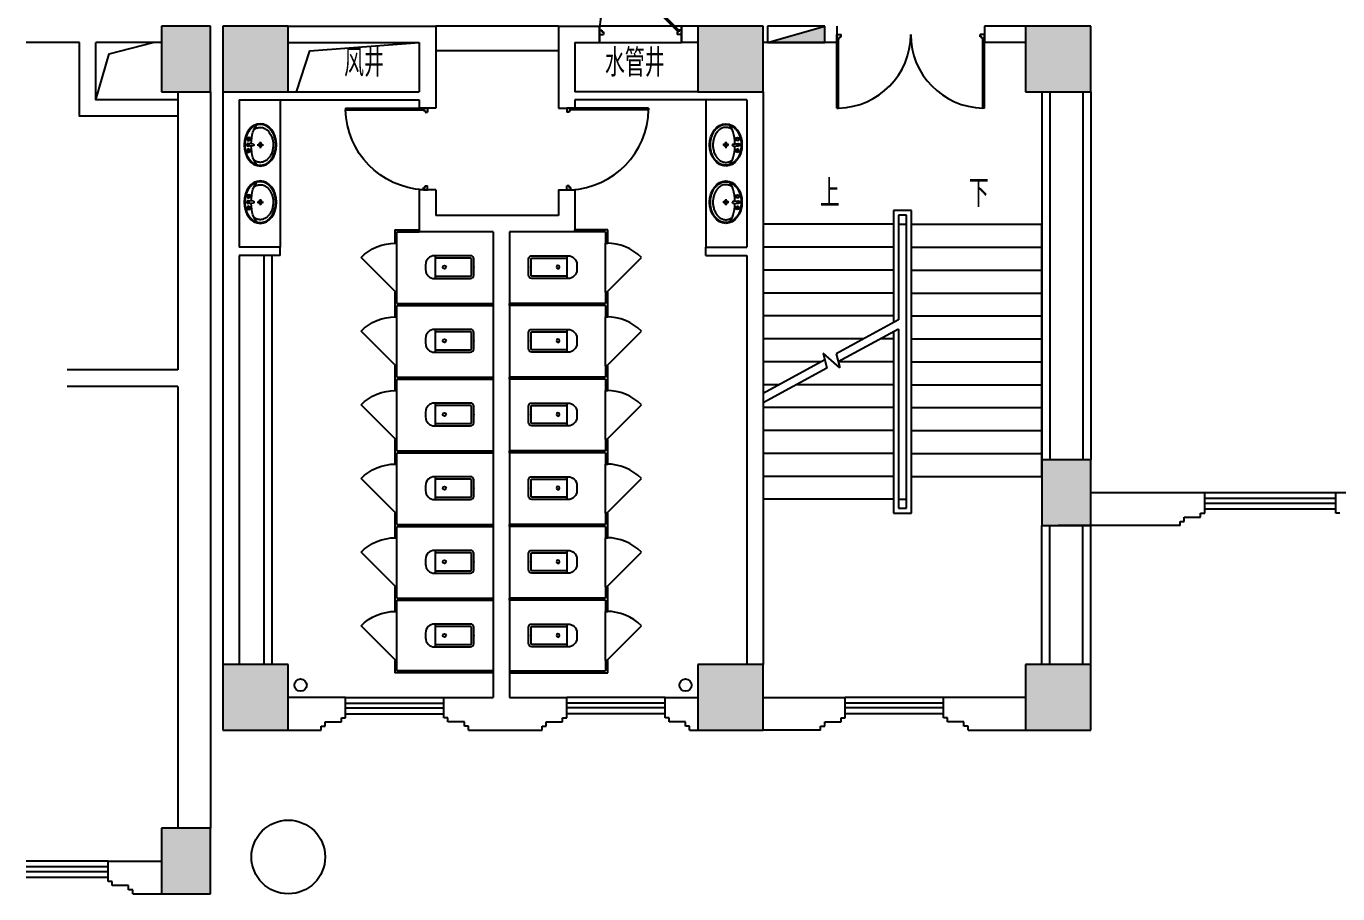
# Model space of a CAD drawing. Extents: x 190999 to 834799, y -200814 to 215286.
# Drawn here: x 771049 to 787063, y -57896 to -47296 of the extents above; entities that cross this region are included whole.
import ezdxf

# ---------------------------------------------------------------- set-up
doc = ezdxf.new("R2010")
doc.units = 0
doc.header["$LTSCALE"] = 1000
doc.header["$MEASUREMENT"] = 0
for name, color, linetype in [('A-卫生间', 250, 'Continuous'), ('A-墙线', 2, 'Continuous'), ('A-外包装修', 250, 'Continuous'), ('A-外窗', 145, 'Continuous'), ('A-门', 167, 'Continuous'), ('COLUMN', 2, 'Continuous'), ('DIM_SYMB', 3, 'Continuous'), ('EQUIP_消火栓', 6, 'Continuous'), ('PUB_HATCH', 250, 'Continuous'), ('PUB_TEXT', 7, 'Continuous'), ('STAIR', 5, 'Continuous'), ('房间名称', 7, 'Continuous'), ('洞口线', 177, 'Continuous'), ('雨水管', 3, 'Continuous')]:
    doc.layers.add(name, color=color, linetype=linetype)
doc.styles.add('_TCH_DIM', font='SIMPLEX', dxfattribs={"bigfont": 'GBCBIG'})

# ---------------------------------------------------------------- blocks, each defined once
blk = doc.blocks.new('m1000')
at = {"layer": 'A-墙线'}
for p, q in [((0, 0), (0, 200)), ((1000, 0), (1000, 200))]:
    blk.add_line(p, q, dxfattribs=at)
at = {"layer": 'A-门'}
for p, q in [((0, 1100), (5.820766091346741e-11, 100.0000000009313)), ((0, 1100), (19.99999999994179, 1099.999999999069)), ((19.99999999994179, 1099.999999999069), (20.00000000005821, 150.0000000009313)), ((5.820766091346741e-11, 150.0000000009313), (29.99999999994179, 150.0000000009313)), ((5.820766091346741e-11, 100.0000000009313), (50.00000000005821, 100.0000000009313)), ((29.99999999994179, 150.0000000009313), (30, 130)), ((30, 130), (50.00000000005821, 130.0000000009313)), ((50.00000000005821, 130.0000000018626), (50.00000000005821, 100.0000000009313)), ((950.0000000000582, 130.0000000018626), (950.0000000000582, 100.0000000009313)), ((970.0000000001164, 130), (950.0000000000582, 130.0000000009313)), ((1000.000000000058, 100.0000000009313), (950.0000000000582, 100.0000000009313)), ((970.0000000001746, 150.0000000009313), (970.0000000001164, 130)), ((1000.000000000058, 150.0000000009313), (970.0000000001746, 150.0000000009313)), ((1000.000000000058, 150.0000000009313), (1000.000000000058, 100.0000000009313))]:
    blk.add_line(p, q, dxfattribs=at)
blk.add_arc((5.820766091346741e-11, 100.0000000009313), 1000, 2.865983971930656, 88.85400800037786, dxfattribs=at)
blk = doc.blocks.new('手盆')
at = {"layer": 'A-卫生间'}
for p, q in [((113.4051500830392, 11.84450968739111), (46.00438527367078, 15.84450968549936)), ((160.3106537545391, -1.047737896442413e-09), (235.3360842392431, 1.047737896442413e-09)), ((197.8233689978952, -36.70497138574137), (197.8233689957997, 38.37330022055539)), ((113.4051500836795, -10.84469759798958), (46.004385274573, -15.84469759988133))]:
    blk.add_line(p, q, dxfattribs=at)
for centre, major_axis, ratio, start_param, end_param in [((197.8233689968765, 0), (-7.29808629688452e-09, 259), 0.7637967914937317, 3.141592653589386, 9.424777960768973), ((194.0108444604266, -1.164153218269348e-10), (-7.205028495352649e-09, 259.000000000035), 0.4132124245315282, 0.3517248363212417, 1.519021401905628), ((106.1260785445047, 0.4999060444824863), (-5.256824373014387e-10, 13.9324609080711), 0.9000000000013795, 3.760940879954317, 5.663837080793927), ((194.0108444604266, -1.164153218269348e-10), (-7.229772779760784e-09, 259.0000000000077), 0.4132124245315759, 1.620216634470202, 2.789864625449906)]:
    blk.add_ellipse(centre, major_axis=major_axis, ratio=ratio, start_param=start_param, end_param=end_param, dxfattribs=at)
for centre, major_axis, ratio in [((46.00438527413644, -9.395720553584397e-05), (-4.943908497107386e-10, 15.84460364270489), 0.8999999999996328), ((56.39680238347501, 70.60627577308333), (-8.758096824383953e-10, 20.62066592634073), 0.899999999999012), ((56.39680238347501, 70.60627577308333), (-3.935312307942613e-10, 15.62066592634074), 0.8999999999986958), ((197.8233689968765, 0), (-3.340112788049617e-10, 23.3576301081921), 0.9000000000004984), ((56.39680238740402, -70.60627578099957), (-3.800975702346919e-10, 20.62066592634073), 0.899999999999012), ((56.39680238740402, -70.60627578099957), (-3.935312307942613e-10, 15.62066592634074), 0.8999999999986958)]:
    blk.add_ellipse(centre, major_axis=major_axis, ratio=ratio, dxfattribs=at)
for points, knots in [([(197.8233690038323, -249), (204.3990294850664, -248.9999999998254), (210.9746904028871, -248.5460929390974), (228.2800280096126, -246.1498785703443), (238.9514531540335, -243.4343165084429), (259.8060639827163, -235.6199938393256), (269.9890346575412, -230.5210515616636), (289.5665971586423, -218.0721727792989), (298.960803612601, -210.7221745683055), (316.6733728031977, -193.9730663714581), (324.9912984879047, -184.5740979954135), (340.2893382357433, -163.997605889017), (347.2690669711446, -152.820397028001), (359.6669247537793, -129.0196260861703), (365.0847628668125, -116.3964852440404), (374.1834916165972, -90.08639820077224), (377.864187594445, -76.39992674347013), (383.3689956764865, -48.38244847021997), (385.1929984975141, -34.05193997788592), (386.9250104438397, -5.187684159289347), (386.8329865084379, 9.345556312793633), (384.73586623749, 38.16708128564642), (382.7308100122318, 52.45485931876465), (376.8727663576719, 80.34559937685844), (373.0198958979163, 93.94806452159537), (363.5912495303783, 120.0517437723756), (358.0156770628528, 132.5524866377527), (345.3217726669682, 156.0743077876396), (338.2037411779456, 167.0949723329395), (322.6526621349331, 187.3296658890322), (314.2200076092558, 196.5433937402559), (296.3045734511106, 212.8996470182319), (286.8222312947328, 220.0420502259221), (267.0967536403914, 232.0600890867645), (256.8539916995796, 236.9358037543716), (235.9088120757369, 244.2945439725299), (225.2065898313012, 246.7777534795459), (203.6465188648144, 249.290750069631), (192.7886942756013, 249.3206353121204), (171.2212525570067, 246.926459478098), (160.5116570384998, 244.5023044175468), (139.5443743165815, 237.2594525109744), (129.2868775804527, 232.4405714303721), (109.5247235784773, 220.5323387983663), (100.0204366852413, 213.442903975927), (82.05432864755858, 197.1870205074665), (73.5929449252726, 188.0206891129783), (57.97836853517219, 167.8736008143169), (50.82557078509126, 156.8931414871186), (38.05713037244277, 133.4431421089976), (32.44179055967834, 120.974013813975), (22.9298620421032, 94.92387688398594), (19.03347902328824, 81.34333855629666), (13.08606755724759, 53.48601149060414), (11.03515804442577, 39.20971924465266), (8.845478702656692, 10.40033378740191), (8.706750778161222, -4.132253066869453), (10.3460220079869, -33.00605608435581), (12.12398988581845, -47.34676530770957), (17.53889162433916, -75.39515261730412), (21.17571813854738, -89.10233203484677), (30.19028912024805, -115.463632545172), (35.56784113991307, -128.1172780482448), (47.88998500915477, -151.9877993637056), (54.83428833659855, -163.2042521126277), (70.0674021562445, -183.866608052107), (78.3558293353999, -193.3121929975168), (96.01611302810488, -210.1603128662973), (105.3875327545975, -217.5627013113408), (124.9266998832172, -230.1204342835699), (135.0940591037797, -235.2758359995205), (155.9248058304656, -243.2054893133172), (166.5879733786569, -245.9799217026157), (184.1470113282267, -248.5090972222097), (190.9851904233219, -249.0000000002037), (197.8233690038323, -249)], [0, 0, 0, 0, 0.1053687871871674, 0.1053687871871674, 0.2787471050919757, 0.2787471050919757, 0.452125422996784, 0.452125422996784, 0.6255037409015924, 0.6255037409015924, 0.7988820588064007, 0.7988820588064007, 0.972260376711209, 0.972260376711209, 1.145638694616017, 1.145638694616017, 1.319017012520826, 1.319017012520826, 1.492395330425634, 1.492395330425634, 1.665773648330442, 1.665773648330442, 1.83915196623525, 1.83915196623525, 2.012530284140059, 2.012530284140059, 2.185908602044867, 2.185908602044867, 2.359286919949676, 2.359286919949676, 2.532665237854484, 2.532665237854484, 2.706043555759292, 2.706043555759292, 2.8794218736641, 2.8794218736641, 3.052800191568909, 3.052800191568909, 3.226178509473717, 3.226178509473717, 3.399556827378525, 3.399556827378525, 3.572935145283334, 3.572935145283334, 3.746313463188142, 3.746313463188142, 3.91969178109295, 3.91969178109295, 4.093070098997758, 4.093070098997758, 4.266448416902567, 4.266448416902567, 4.439826734807376, 4.439826734807376, 4.613205052712185, 4.613205052712185, 4.786583370616993, 4.786583370616993, 4.959961688521802, 4.959961688521802, 5.133340006426611, 5.133340006426611, 5.30671832433142, 5.30671832433142, 5.480096642236228, 5.480096642236228, 5.653474960141037, 5.653474960141037, 5.826853278045846, 5.826853278045846, 6.000231595950654, 6.000231595950654, 6.173609913855463, 6.173609913855463, 6.283185307179586, 6.283185307179586, 6.283185307179586, 6.283185307179586]), ([(119.1736506810412, -185.1483521524933), (120.9620973349083, -186.5592411882244), (122.7676875701582, -187.9199504845892), (129.8700636767026, -193.0283129730087), (135.2785741284897, -196.3957903881383), (146.2934715196025, -202.2620774885872), (151.8941962509125, -204.7583693127963), (163.2154152492003, -208.8666340855998), (168.9426443869015, -210.4817502371734), (180.2599917969201, -212.7891027016158), (185.8482704507187, -213.5108798283036), (193.5720607222756, -213.9408398092492), (195.6979295939091, -214.0000000000582), (197.8233690028428, -214), (203.6582866330282, -213.9999999998545), (209.496631536138, -213.5543654990906), (222.3311671293923, -211.5851090514625), (229.3277623398462, -209.8531313597923), (240.787502169027, -205.8990001947095), (245.3047605895554, -204.0427727167553), (254.2367161016737, -199.7630582755664), (258.6490466702962, -197.340541947633), (268.8131698185462, -191.0121952608461), (274.5134323839447, -186.8761012725008), (285.5567444703775, -177.6296808072657), (290.895805457636, -172.5213152369834), (300.10443852967, -162.4870827112172), (304.0523709853587, -157.7313989280374), (313.5779886524833, -145.0389805318264), (318.9357033787237, -136.7249773955555), (326.5974791146873, -122.7934594422404), (329.2282542005414, -117.5408629023295), (334.1482956689142, -106.7104468817706), (336.4365190484095, -101.1349806892686), (340.7589510514808, -89.39631874780753), (342.7719178344414, -83.21611161783221), (346.3640570428397, -70.60165740986122), (347.9425120085652, -64.1699805422104), (351.0904946208175, -48.9602580992796), (352.483825713367, -40.10366524968413), (354.4332219571806, -22.20990053389687), (354.9878015757713, -13.17872977355728), (355.2458703611628, 4.918644920835504), (354.9501755786187, 13.97955791465938), (353.5129259504029, 31.96110226912424), (352.3711163057305, 40.89164739020634), (349.384864397347, 57.80685899686068), (347.5983948106295, 65.8113708793826), (343.3541798496735, 81.46923251761473), (340.8984195916564, 89.11663731795852), (335.3626360981434, 103.9371218456945), (332.2806230153365, 111.1172703721968), (325.5162342714611, 124.9777631429606), (321.8282612711191, 131.6496718250564), (313.9341333054472, 144.3357837414369), (309.7314879408514, 150.3452337460767), (300.8902356041654, 161.618057758169), (296.2466290210141, 166.8887592243263), (286.5258362632012, 176.709553859866), (281.444416775601, 181.2445321998675), (271.8246831358119, 188.7996964116173), (267.3329801598447, 191.9448123630136), (256.3785253528913, 198.7381430045061), (249.8306331257918, 202.0953922677436), (238.1084081598674, 206.932942938729), (232.9762091664597, 208.6679624874669), (222.6309106198023, 211.4215277187759), (217.4206377462251, 212.4394152993336), (205.158162370557, 213.983414012735), (198.0817049504258, 214.216697979864), (185.9674371529836, 213.4981161681353), (180.9226912481536, 212.8634210942255), (170.8730682562164, 210.9228448418726), (165.8711175702338, 209.6174913003924), (151.0041288301873, 204.6993374161248), (141.2534683310369, 200.0748375131807), (127.5488741844601, 191.4132149869401), (123.3148595323437, 188.4150790243875), (119.1737199328491, 185.1485161112505)], [5.74089731261301, 5.74089731261301, 5.74089731261301, 5.74089731261301, 5.780873984786705, 5.780873984786705, 5.896828956044057, 5.896828956044057, 6.01278392730141, 6.01278392730141, 6.128738898558762, 6.128738898558762, 6.240697366945735, 6.240697366945735, 6.283185307179586, 6.283185307179586, 6.283185307179586, 6.399826426420818, 6.399826426420818, 6.540899765641657, 6.540899765641657, 6.633999867022954, 6.633999867022954, 6.727099968404252, 6.727099968404252, 6.852187990943959, 6.852187990943959, 6.977276013483666, 6.977276013483666, 7.077377375932242, 7.077377375932242, 7.229976726067383, 7.229976726067383, 7.31738907886302, 7.31738907886302, 7.404801431658657, 7.404801431658657, 7.497093875397931, 7.497093875397931, 7.589386319137206, 7.589386319137206, 7.712333561266115, 7.712333561266115, 7.835280803395023, 7.835280803395023, 7.958228045523932, 7.958228045523932, 8.08117528765284, 8.08117528765284, 8.194982769003447, 8.194982769003447, 8.308790250354054, 8.308790250354054, 8.42259773170466, 8.42259773170466, 8.537599018716683, 8.537599018716683, 8.652600305728708, 8.652600305728708, 8.767601592740732, 8.767601592740732, 8.884431700421288, 8.884431700421288, 8.98243549021753, 8.98243549021753, 9.11946744650899, 9.11946744650899, 9.224190864967866, 9.224190864967866, 9.328914283426741, 9.328914283426741, 9.470086520349449, 9.470086520349449, 9.571187053011501, 9.571187053011501, 9.672287585673553, 9.672287585673553, 9.874488650997659, 9.874488650997659, 9.967059414647549, 9.967059414647549, 9.967059414647549, 9.967059414647549])]:
    blk.add_open_spline(points, degree=3, knots=knots, dxfattribs=at)
blk.add_point((46.00438527413644, -9.395720553584397e-05), dxfattribs=at)
blk = doc.blocks.new('m1800')
at = {"layer": 'A-墙线'}
for p, q in [((-900, -100), (-900, 100)), ((900, -100), (900, 100))]:
    blk.add_line(p, q, dxfattribs=at)
at = {"layer": 'A-门'}
for p, q in [((-900, 900), (-899.9999999999418, 9.313225746154785e-10)), ((-900, 900), (-880.0000000000582, 899.9999999990687)), ((-880.0000000000582, 899.9999999990687), (-879.9999999999418, 50.00000000093132)), ((880.0000000000582, 899.9999999990687), (879.9999999999418, 50.00000000093132)), ((900, 900), (880.0000000000582, 899.9999999990687)), ((900, 900), (899.9999999999418, 9.313225746154785e-10)), ((-899.9999999999418, 50.00000000093132), (-870.0000000000582, 50.00000000093132)), ((-899.9999999999418, 9.313225746154785e-10), (-849.9999999999418, 9.313225746154785e-10)), ((-870.0000000000582, 50.00000000093132), (-870, 30)), ((-870, 30), (-849.9999999999418, 30.00000000093132)), ((-849.9999999999418, 30.00000000186265), (-849.9999999999418, 9.313225746154785e-10)), ((849.9999999999418, 30.00000000186265), (849.9999999999418, 9.313225746154785e-10)), ((870, 30), (849.9999999999418, 30.00000000093132)), ((899.9999999999418, 9.313225746154785e-10), (849.9999999999418, 9.313225746154785e-10)), ((870.0000000000582, 50.00000000093132), (870, 30)), ((899.9999999999418, 50.00000000093132), (870.0000000000582, 50.00000000093132))]:
    blk.add_line(p, q, dxfattribs=at)
for centre, start, end in [((-900, 0), 0, 88.72665564132167), ((900, 0), 91.27334436201257, 180)]:
    blk.add_arc(centre, 900, start, end, dxfattribs=at)
blk = doc.blocks.new('$TwtSys$00000434')
for p, q in [((-0.5, 0.5), (-0.5, -0.5)), ((-0.5, -0.5), (0.5, 0.5)), ((0.5, 0.5), (-0.5, 0.5)), ((0.5, -0.5), (0.5, 0.5)), ((-0.5, -0.5), (0.5, -0.5))]:
    blk.add_line(p, q)
blk.add_solid([(0.5, -0.5), (0.5, 0.5), (-0.5, -0.5)])
blk = doc.blocks.new('bfm01')
at = {"layer": 'A-墙线'}
for p, q in [((-200.0030517580453, -0.004291533608920872), (-0.003051758045330644, -0.004291533608920872)), ((-200.0030517580453, -1000.004291533609), (-0.003051758045330644, -1000.004291533609))]:
    blk.add_line(p, q, dxfattribs=at)
at = {"layer": 'A-门'}
for p, q in [((-200.0030517578125, -1000.004291533609), (-200.0030517578125, -0.004291533608920872)), ((-100.003051757114, -0.004291533667128533), (-100.003051757114, -50.00429153366713)), ((-70.00305175618269, -50.00429153366713), (-100.003051757114, -50.00429153366713)), ((-50.00305175711401, -30.00429153355071), (-70.00305175804533, -30.00429153360892)), ((-70.00305175804533, -30.00429153360892), (-70.00305175711401, -50.00429153366713)), ((-64.14518738078186, -44.14642715716036), (-50.0030517570849, -30.0042915334343)), ((-64.14518738081097, -44.14642715721857), (602.9494616675365, -711.241076205275)), ((-50.00305175711401, -0.004291533667128533), (-50.00305175711401, -30.00429153355071)), ((-50.00305175714311, -30.00429153360892), (617.0330152155366, -697.0403585060849)), ((-0.003051758045330644, -0.004291533608920872), (-0.003051758045330644, -1000.004291533609)), ((-70.00305175618269, -950.0042915336671), (-100.003051757114, -950.0042915336671)), ((-100.003051757114, -1000.004291533667), (-100.003051757114, -950.0042915336671)), ((-70.00305175804533, -970.0042915337253), (-70.00305175711401, -950.0042915336671)), ((-50.00305175711401, -1000.004291533667), (-100.003051757114, -1000.004291533667)), ((-50.00305175711401, -970.0042915337835), (-70.00305175804533, -970.0042915337253)), ((-50.00305175711401, -1000.004291533667), (-50.00305175711401, -970.0042915337835))]:
    blk.add_line(p, q, dxfattribs=at)
blk.add_arc((-100.003051757114, -0.004291533667128533), 1000, 272.8659839719306, 315.8103116972138, dxfattribs=at)
blk = doc.blocks.new('$lvtry$00000200')
for p, q in [((-139.7834388052397, -40.0000000100008, 1e-08), (-139.7834388052397, -479.6564289897615, 1e-08)), ((-109.783438805247, -40.0000000100008, 1e-08), (-109.7834388052397, -469.6564289897615, 1e-08)), ((99.78343880524699, -1.000080374069512e-08, 1e-08), (-99.78343880523971, -1.000080374069512e-08, 1e-08)), ((99.78343880524699, -30.0000000100008, 1e-08), (-99.78343880523971, -30.0000000100008, 1e-08)), ((109.7834388052397, -469.6564289897615, 1e-08), (109.7834388052397, -40.0000000100008, 1e-08)), ((139.7834388052397, -479.6564289897615, 1e-08), (139.783438805247, -40.0000000100008, 1e-08)), ((139.7834388052397, -469.6564289897615, 1e-08), (-139.7834388052397, -469.6564289897615, 1e-08)), ((-29.78343880523971, -589.6564289897615, 1e-08), (29.78343880523971, -589.6564289897615, 1e-08))]:
    blk.add_line(p, q)
blk.add_circle((3.637978807091713e-12, -358.6146012114659, 1e-08), 20)
for centre, radius, start, end in [((-99.78343880523971, -40.0000000100008, 1e-08), 40, 90, 180), ((-99.78343880524699, -40.0000000100008, 1e-08), 10, 90, 180), ((99.78343880523971, -40.0000000100008, 1e-08), 40, 0, 90), ((99.78343880523971, -40.0000000100008, 1e-08), 10, 0, 90), ((-29.78343880523971, -479.6564289897615, 1e-08), 110, 180, 270), ((29.78343880523971, -479.6564289897615, 1e-08), 110, 270, 0)]:
    blk.add_arc(centre, radius, start, end)
blk.add_point((3.637978807091713e-12, 0))
blk = doc.blocks.new('$DorLib2D$00000114')
at = {"color": 0}
blk.add_line((0.4999999999999964, 3.552713678800501e-15), (-0.2071067811864751, 0.7071067811864857), dxfattribs=at)
blk.add_arc((0.5000000000013856, -1.154631945610163e-12), 1.000000000001696, 135, 180, dxfattribs=at)

msp = doc.modelspace()

# ---------------------------------------------------------------- hatches: boundary and pattern name
at = {"layer": 'PUB_HATCH'}
for points in [[(773298.5377769035, -47296.30351822145), (772698.5377769037, -47296.3035182289), (772698.5377769037, -48096.30275528945), (773298.5377769035, -48096.30275529411)], [(774248.5377768957, -47296.3035182459), (773448.5377769037, -47296.30351822751), (773448.5377769147, -48096.303518231), (774248.5377768663, -48096.30351821959)], [(780048.5377769037, -47296.30351822704), (779248.5377769278, -47296.30351825009), (779248.5377769276, -48096.30351822168), (780048.5377769134, -48096.30351820748)], [(784048.5377769037, -47296.30351822704), (783248.5377768734, -47296.30351823635), (783248.5377768739, -48096.30351825801), (784048.5377769016, -48096.30351823309)], [(784048.5408286615, -52596.30046646993), (783448.5347251433, -52596.30046646993), (783448.5347251459, -53396.30351822751), (784048.5408286615, -53396.30351822751)], [(774248.5377768939, -55096.30399506955), (773448.5377768743, -55096.30399508352), (773448.5377769037, -55896.30399506466), (774248.5377769093, -55896.30399506699)], [(780048.537776927, -55096.30399507048), (779248.5377769176, -55096.30399507724), (779248.5377768914, -55896.30399507956), (780048.5377769037, -55896.30399506466)], [(784048.5377769078, -55096.30399506094), (783248.5377768938, -55096.30399505768), (783248.5377769248, -55896.30399507188), (784048.5377769037, -55896.30399506466)], [(773298.5377769098, -57096.30332749823), (772698.5377769037, -57096.30332749404), (772698.5377769037, -57896.3035182289), (773298.5377769098, -57896.30351822145)]]:
    msp.add_hatch(color=256, dxfattribs=at).paths.add_polyline_path(points)

# ---------------------------------------------------------------- linework, layer by layer
at = {"layer": 'A-卫生间'}
for p, q in [((777548.5377769023, -47296.30656997251), (776048.5377769023, -47296.30656997251)), ((777548.5377769021, -47596.30351821517), (776048.5377769021, -47596.30351821517)), ((774148.5377769014, -48196.30351821377), (774148.5377769014, -49996.30656997274)), ((779348.5377769032, -48196.30351821377), (779348.5377769032, -49996.30656997298)), ((775548.5377768155, -49783.80351807325), (775548.5377767305, -49946.30351851924)), ((775548.5377768155, -49783.80351807325), (775848.5377769021, -49783.80351821423)), ((775848.5377769021, -49783.80351821423), (775848.5377769021, -49808.80351821423)), ((778148.5377769539, -49783.80351827605), (777748.5377769021, -49783.80351821423)), ((777748.5377769021, -49808.80351821423), (777748.5377769021, -49783.80351821423)), ((778148.5377770406, -49946.30351851913), (778148.5377769539, -49783.80351827605)), ((775548.5377767305, -49946.30351851924), (775573.5377768936, -49946.30351851924)), ((775573.5377768936, -49946.30351851924), (775573.5377769511, -49808.80351848048)), ((775573.5377769511, -49808.80351848048), (775848.5377769021, -49808.80351821423)), ((778123.5377769538, -49808.80351827628), (777748.5377769021, -49808.80351821423)), ((778123.5377769538, -49808.80351827628), (778123.5377769939, -49946.30351851936)), ((778123.5377769939, -49946.30351851936), (778148.5377770406, -49946.30351851913)), ((773948.5377769023, -50096.30656997251), (773948.5377769023, -55096.30399505931)), ((774048.5377769023, -50096.30656997251), (774048.5377769023, -55096.30399505768)), ((775573.5377768936, -50546.30351729851), (775548.5377767854, -50546.30351729851)), ((775548.5377767854, -50546.30351729851), (775548.5377769002, -50708.80351821284)), ((775573.5377769511, -50683.803518214), (775573.5377768936, -50546.30351729851)), ((778148.5377770086, -50546.30351851913), (778123.5377769939, -50546.30351851936)), ((778123.5377769939, -50546.30351851936), (778123.5377769538, -50683.803518214)), ((778148.5377769045, -50708.80351821284), (778148.5377770086, -50546.30351851913)), ((775548.5377769002, -50708.80351821377), (775548.5377769512, -50846.30351729851)), ((775573.5377769511, -50683.803518214), (776748.5377769062, -50683.80351821423)), ((775573.5377768878, -50846.30351729851), (775573.5377769511, -50708.80351821388)), ((775573.5377769511, -50708.80351821388), (776748.5377769062, -50708.80351821423)), ((776748.5377769062, -50683.80351821423), (776748.5377769062, -50708.80351821423)), ((778123.5377769538, -50683.803518214), (776948.5377768986, -50683.80351821423)), ((776948.5377768986, -50708.80351821423), (776948.5377768986, -50683.80351821423)), ((778123.5377769538, -50708.80351821388), (776948.5377768986, -50708.80351821423)), ((778123.5377769538, -50708.80351821388), (778123.5377768878, -50846.30351851924)), ((778148.5377768183, -50846.30351851924), (778148.5377769045, -50708.80351821377)), ((775548.5377769512, -50846.30351729851), (775573.5377768878, -50846.30351729851)), ((778123.5377768878, -50846.30351851924), (778148.5377768183, -50846.30351851924)), ((775573.5377768878, -51446.30351851924), (775548.5377769512, -51446.30351851924)), ((775548.5377769512, -51446.30351851924), (775548.5377769002, -51608.80351821284)), ((775573.5377769511, -51583.80351821388), (775573.5377768878, -51446.30351851924)), ((778148.5377768183, -51446.30351729851), (778123.5377768878, -51446.30351729851)), ((778123.5377768878, -51446.30351729851), (778123.5377769538, -51583.80351821388)), ((778148.5377769045, -51608.80351821284), (778148.5377768183, -51446.30351729851)), ((775548.5377769002, -51608.80351821377), (775548.5377768155, -51746.30351851913)), ((775573.5377769511, -51583.80351821388), (776748.5377769062, -51583.80351821423)), ((775573.5377768878, -51746.30351851924), (775573.5377768155, -51608.80351821388)), ((775573.5377768155, -51608.80351821388), (776748.5377769062, -51608.80351821423)), ((776748.5377769062, -51583.80351821423), (776748.5377769062, -51608.80351821423)), ((778123.5377769538, -51583.80351821388), (776948.5377768986, -51583.80351821423)), ((776948.5377768986, -51608.80351821423), (776948.5377768986, -51583.80351821423)), ((778123.5377768181, -51608.80351821388), (776948.5377768986, -51608.80351821423)), ((778123.5377768181, -51608.80351821388), (778123.5377768878, -51746.30351851924)), ((778148.5377769539, -51746.30351851913), (778148.5377769045, -51608.80351821377)), ((775548.5377768155, -51746.30351851913), (775573.5377768878, -51746.30351851924)), ((778123.5377768878, -51746.30351851924), (778148.5377769539, -51746.30351851913)), ((775573.5377768878, -52346.30351729851), (775548.5377768155, -52346.30351729851)), ((775548.5377768155, -52346.30351729851), (775548.5377769002, -52508.80351821284)), ((775573.5377768155, -52483.80351821388), (775573.5377768878, -52346.30351729851)), ((778148.5377769539, -52346.30351851924), (778123.5377768878, -52346.30351851924)), ((778123.5377768878, -52346.30351851924), (778123.5377768181, -52483.80351821388)), ((778148.5377769045, -52508.80351821284), (778148.5377769539, -52346.30351851924)), ((775548.5377769002, -52508.80351821284), (775548.5377769652, -52646.30351851924)), ((775573.5377768155, -52483.80351821388), (776748.5377769062, -52483.80351821423)), ((775573.5377769652, -52508.803518214), (776748.5377769062, -52508.80351821423)), ((775573.5377770272, -52646.30351851924), (775573.5377769652, -52508.803518214)), ((776748.5377769062, -52483.80351821423), (776748.5377769062, -52508.80351821423)), ((778123.5377768181, -52483.80351821388), (776948.5377768986, -52483.80351821423)), ((776948.5377768986, -52508.80351821423), (776948.5377768986, -52483.80351821423)), ((778123.5377769652, -52508.803518214), (776948.5377768986, -52508.80351821423)), ((778123.5377769652, -52508.803518214), (778123.5377770272, -52646.30351729851)), ((778148.5377768296, -52646.30351729851), (778148.5377769045, -52508.80351821284)), ((775548.5377769652, -52646.30351851924), (775573.5377770272, -52646.30351851924)), ((778123.5377770272, -52646.30351729851), (778148.5377768296, -52646.30351729851)), ((775573.5377770272, -53246.30351851924), (775548.5377769652, -53246.30351851924)), ((775548.5377769652, -53246.30351851924), (775548.5377769002, -53408.80351821284)), ((775573.5377769652, -53383.803518214), (775573.5377770272, -53246.30351851924)), ((778148.5377768296, -53246.30351851924), (778123.5377770272, -53246.30351851924)), ((778123.5377770272, -53246.30351851924), (778123.5377769652, -53383.803518214)), ((778148.5377769045, -53408.80351821284), (778148.5377768296, -53246.30351851924)), ((775548.5377769002, -53408.80351821284), (775548.5377769185, -53546.30351851924)), ((775573.5377769652, -53383.803518214), (776748.5377769062, -53383.80351821423)), ((775573.5377769184, -53408.803518214), (776748.5377769062, -53408.80351821423)), ((775573.5377768878, -53546.30351851924), (775573.5377769184, -53408.803518214)), ((776748.5377769062, -53383.80351821423), (776748.5377769062, -53408.80351821423)), ((778123.5377769652, -53383.803518214), (776948.5377768986, -53383.80351821423)), ((776948.5377768986, -53408.80351821423), (776948.5377768986, -53383.80351821423)), ((778123.5377769144, -53408.803518214), (776948.5377768986, -53408.80351821423)), ((778123.5377769144, -53408.803518214), (778123.5377768878, -53546.30351729851)), ((778148.5377769144, -53546.30351729851), (778148.5377769045, -53408.80351821284)), ((775548.5377769185, -53546.30351851924), (775573.5377768878, -53546.30351851924)), ((778123.5377768878, -53546.30351729851), (778148.5377769144, -53546.30351729851)), ((775573.5377768878, -54146.30351851924), (775548.5377769185, -54146.30351851913)), ((775548.5377769185, -54146.30351851913), (775548.5377769002, -54308.80351821423)), ((775573.5377769184, -54283.803518214), (775573.5377768878, -54146.30351851924)), ((775573.5377769184, -54283.803518214), (776748.5377769062, -54283.80351821423)), ((776748.5377769062, -54283.80351821423), (776748.5377769062, -54308.80351821423)), ((778123.5377769144, -54283.803518214), (776948.5377768986, -54283.80351821423)), ((776948.5377768986, -54308.80351821423), (776948.5377768986, -54283.80351821423)), ((778148.5377769144, -54146.30351851913), (778123.5377768878, -54146.30351851924)), ((778123.5377768878, -54146.30351851924), (778123.5377769144, -54283.803518214)), ((778148.5377769045, -54308.80351821423), (778148.5377769144, -54146.30351851913)), ((775548.5377769002, -54308.80351821423), (775548.5377767893, -54446.30351851913)), ((775548.5377767893, -54446.30351851913), (775573.5377768658, -54446.30351851924)), ((775573.5377768658, -54446.30351851924), (775573.5377768795, -54308.80351821388)), ((775573.5377768795, -54308.80351821388), (776748.5377769062, -54308.80351821423)), ((778123.5377768755, -54308.80351821388), (776948.5377768986, -54308.80351821423)), ((778123.5377768755, -54308.80351821388), (778123.5377767907, -54446.30351851924)), ((778123.5377767907, -54446.30351851924), (778148.5377768613, -54446.30351851924)), ((778148.5377768613, -54446.30351851924), (778148.5377769045, -54308.80351821423)), ((775573.5377768658, -55046.30351851913), (775548.5377767753, -55046.30351851924)), ((775548.5377767753, -55046.30351851924), (775548.5377768796, -55196.30351819118)), ((775573.5377768795, -55171.30351819142), (775573.5377768658, -55046.30351851913)), ((778148.5377769347, -55046.30351729851), (778123.5377767907, -55046.30351729851)), ((778123.5377767907, -55046.30351729851), (778123.5377768755, -55171.30351819142)), ((778148.537777013, -55196.30351829281), (778148.5377769347, -55046.30351729851)), ((776748.5377769083, -55196.30351821563), (775548.5377768796, -55196.30351819118)), ((776748.5377769083, -55171.30351821563), (775573.5377768795, -55171.30351819142)), ((776748.5377769083, -55196.30351821563), (776748.5377769083, -55171.30351821563)), ((776948.5377768965, -55171.30351821563), (778123.5377768755, -55171.30351819142)), ((776948.5377768965, -55171.30351821563), (776948.5377768965, -55196.30351821563)), ((776948.5377768965, -55196.30351821563), (778148.537777013, -55196.30351829281))]:
    msp.add_line(p, q, dxfattribs=at)
at = {"layer": 'A-墙线'}
for p, q in [((774248.5408286599, -47296.30656997251), (776048.5377769023, -47296.30656997251)), ((776048.5377769023, -47296.30656997251), (776048.5377769023, -48296.30656997251)), ((777548.5377769023, -47296.30656997251), (777548.5377769023, -48296.30656997251)), ((777548.5377769042, -47296.30656997251), (778048.537776904, -47296.30656997251)), ((778048.537776904, -47296.30656997251), (778048.537776904, -47496.30656997251)), ((779248.537776928, -47296.30656997065), (779048.5377769038, -47296.30656997065)), ((779048.5377769038, -47296.30656997065), (779048.5377769038, -47496.30656997065)), ((783248.5377768734, -47296.3035182161), (782748.5377769042, -47296.3035182161)), ((771698.537776903, -47496.30351821563), (771048.5408286613, -47496.30351821563)), ((772698.5377769038, -47496.30351821563), (771898.537776903, -47496.30351821563)), ((774248.5377768886, -47496.30656997251), (775848.5377769023, -47496.30656997251)), ((775848.5377769023, -47496.30656997251), (775848.5377769021, -48096.3035182133)), ((777748.5377769023, -47496.30656997251), (777748.5377769021, -48096.3035182133)), ((777748.5377769042, -47496.30656997251), (778048.537776904, -47496.30656997251)), ((779248.5377769279, -47496.30656997065), (779048.5377769038, -47496.30656997065)), ((780948.5377769042, -47496.30351821563), (780048.5377769042, -47496.30351821563)), ((783248.5377768736, -47496.3035182161), (782748.5377769042, -47496.3035182161)), ((772898.537776904, -48096.30275527618), (772898.537776904, -51496.30351821563)), ((773298.537776904, -48096.30275527618), (773298.537776904, -57096.30332748077)), ((773448.537776904, -48096.30275527618), (773448.5377769042, -55096.30380431793)), ((773648.5377769023, -48196.3035182133), (775848.5377769021, -48196.3035182133)), ((773648.5377769023, -48196.3035182133), (773648.5377769023, -49996.30656997228)), ((774248.5377768665, -48096.3035182133), (775848.5377769021, -48096.3035182133)), ((775848.5377769021, -48196.3035182133), (775848.5377769023, -48296.30656997251)), ((779248.5377769277, -48096.3035182133), (777748.5377769021, -48096.3035182133)), ((777748.5377769021, -48196.3035182133), (777748.5377769024, -48296.30656997251)), ((779848.5377769023, -48196.3035182133), (777748.5377769021, -48196.3035182133)), ((779848.5377769023, -48196.3035182133), (779848.5377769023, -49996.30656997205)), ((780048.5377769042, -48096.30275527618), (780048.5377769042, -55096.30380431793)), ((783448.5316733882, -48096.30351823985), (783448.5316733882, -52596.30351821703)), ((783548.5316733882, -48096.30351823682), (783548.5316733882, -52596.30351821703)), ((783948.5377769041, -48096.30351822425), (783948.5377769038, -52596.30351821703)), ((784048.5377769042, -48096.30275527618), (784048.537776904, -52596.30046645805)), ((775848.5377769023, -49296.30656997251), (775848.5377769021, -49808.80351821284)), ((776048.5377769023, -49296.30656997251), (776048.5377769021, -49608.80351821307)), ((777548.5377769023, -49296.30656997251), (777548.5377769021, -49608.80351821423)), ((777748.5377769023, -49296.30656997251), (777748.5377769021, -49808.80351821423)), ((777548.5377769021, -49608.80351821423), (776048.5377769021, -49608.80351821307)), ((776748.5377769021, -49808.80351821377), (775848.5377769021, -49808.80351821284)), ((776748.5377769021, -49808.80351821354), (776748.5377769023, -55496.30351821563)), ((776948.5377769021, -49808.80351821377), (776948.5377769023, -55496.30351821563)), ((777748.5377769021, -49808.80351821423), (776948.5377769021, -49808.80351821377)), ((774148.5377769014, -49996.30656997274), (773648.5377769023, -49996.30656997228)), ((773648.5377769023, -50096.30656997228), (773648.5377769023, -55096.30399506466)), ((774148.5377769014, -50096.30656997274), (773648.5377769023, -50096.30656997228)), ((774148.5377769014, -50096.30656997274), (774148.5377769014, -49996.30656997274)), ((779348.5377769032, -49996.30656997251), (779848.5377769023, -49996.30656997205)), ((779348.5377769032, -50096.30656997251), (779348.5377769032, -49996.30656997251)), ((779348.5377769032, -50096.30656997251), (779848.5377769023, -50096.30656997205)), ((779848.5377769023, -50096.30656997205), (779848.5377769023, -55096.30399506024)), ((772898.537776904, -51496.30351821563), (771548.537776904, -51496.30351821563)), ((772898.537776904, -51696.30351821563), (771548.537776904, -51696.30351821563)), ((772898.537776904, -51696.30351821563), (772898.537776904, -57096.30332748077)), ((785438.2602173628, -52996.30351821563), (784048.5408286618, -52996.30351821563)), ((785438.2602173628, -53246.30351821563), (785438.2602173628, -52996.30351821563)), ((787038.2602173628, -53246.30351821563), (787038.2602173628, -52996.30351821563)), ((788620.6126638027, -52996.30351821563), (787038.2602173628, -52996.30351821563)), ((785188.2602173628, -53346.30351821563), (785188.2602173628, -53296.30351821563)), ((785188.2602173628, -53296.30351821563), (785388.2602173628, -53296.30351821563)), ((785388.2602173628, -53246.30351821563), (785438.2602173628, -53246.30351821563)), ((785388.2602173628, -53296.30351821563), (785388.2602173628, -53246.30351821563)), ((787088.2602173628, -53246.30351821563), (787038.2602173628, -53246.30351821563)), ((783448.5316733879, -55096.3039950465), (783448.534725146, -53396.3035182154)), ((783548.5316733879, -55096.30399504697), (783548.534725146, -53396.3035182154)), ((785138.2602173628, -53396.30351821563), (783648.537776904, -53396.30351821563)), ((783948.5377769035, -55096.3039950486), (783948.5408286616, -53396.3035182154)), ((784048.537776904, -55096.30380431793), (784048.5408286618, -53396.30351821563)), ((785138.2602173628, -53396.30351821563), (785138.2602173628, -53346.30351821563)), ((785138.2602173628, -53346.30351821563), (785188.2602173628, -53346.30351821563)), ((774948.5301475077, -55496.30351821563), (774248.5377769017, -55496.30351821563)), ((774948.5301475077, -55746.30351821563), (774948.5301475077, -55496.30351821563)), ((776148.5301475077, -55496.30351821563), (776748.5377769023, -55496.30351821563)), ((776148.5301475077, -55746.30351821563), (776148.5301475077, -55496.30351821563)), ((776948.5377769023, -55496.30351821563), (777648.5301475077, -55496.30351821563)), ((777648.5301475077, -55746.30351821563), (777648.5301475077, -55496.30351821563)), ((778848.5301475077, -55496.30351821563), (779248.5377769046, -55496.30351821563)), ((778848.5301475077, -55746.30351821563), (778848.5301475077, -55496.30351821563)), ((780048.5377769042, -55496.30351821563), (781048.5362510253, -55496.30351821563)), ((781048.5362510253, -55746.30351821563), (781048.5362510253, -55496.30351821563)), ((782248.5362510253, -55746.30351821563), (782248.5362510253, -55496.30351821563)), ((783248.5347251461, -55496.30351821563), (782248.5362510253, -55496.30351821563)), ((774648.5301475077, -55896.30351821563), (774648.5301475077, -55846.30351821563)), ((774648.5301475077, -55846.30351821563), (774698.5301475077, -55846.30351821563)), ((774698.5301475077, -55846.30351821563), (774698.5301475077, -55796.3035182154)), ((774698.5301475077, -55796.3035182154), (774898.5301475077, -55796.30351821563)), ((774898.5301475077, -55746.30351821563), (774948.5301475077, -55746.30351821563)), ((774898.5301475077, -55796.30351821563), (774898.5301475077, -55746.30351821563)), ((776198.5301475077, -55746.30351821563), (776148.5301475077, -55746.30351821563)), ((776198.5301475077, -55796.30351821563), (776198.5301475077, -55746.30351821563)), ((776398.5301475077, -55796.3035182154), (776198.5301475077, -55796.30351821563)), ((776398.5301475077, -55846.30351821563), (776398.5301475077, -55796.3035182154)), ((776448.5301475077, -55846.30351821563), (776398.5301475077, -55846.30351821563)), ((776448.5301475077, -55896.30351821563), (776448.5301475077, -55846.30351821563)), ((777348.5301475077, -55896.30351821563), (777348.5301475077, -55846.30351821563)), ((777348.5301475077, -55846.30351821563), (777398.5301475077, -55846.30351821563)), ((777398.5301475077, -55846.30351821563), (777398.5301475077, -55796.3035182154)), ((777398.5301475077, -55796.3035182154), (777598.5301475077, -55796.30351821563)), ((777598.5301475077, -55746.30351821563), (777648.5301475077, -55746.30351821563)), ((777598.5301475077, -55796.30351821563), (777598.5301475077, -55746.30351821563)), ((778898.5301475077, -55746.30351821563), (778848.5301475077, -55746.30351821563)), ((778898.5301475077, -55796.30351821563), (778898.5301475077, -55746.30351821563)), ((779098.5301475077, -55796.3035182154), (778898.5301475077, -55796.30351821563)), ((779098.5301475077, -55846.30351821563), (779098.5301475077, -55796.3035182154)), ((779148.5301475077, -55846.30351821563), (779098.5301475077, -55846.30351821563)), ((779148.5301475077, -55896.30351821563), (779148.5301475077, -55846.30351821563)), ((780748.5362510253, -55896.30351821563), (780748.5362510253, -55846.30351821563)), ((780748.5362510253, -55846.30351821563), (780798.5362510253, -55846.30351821563)), ((780798.5362510253, -55846.30351821563), (780798.5362510253, -55796.30351821517)), ((780798.5362510253, -55796.30351821517), (780998.5362510253, -55796.30351821563)), ((780998.5362510253, -55746.30351821563), (781048.5362510253, -55746.30351821563)), ((780998.5362510253, -55796.30351821563), (780998.5362510253, -55746.30351821563)), ((782298.5362510253, -55746.30351821563), (782248.5362510253, -55746.30351821563)), ((782298.5362510253, -55796.30351821563), (782298.5362510253, -55746.30351821563)), ((782498.5362510253, -55796.30351821517), (782298.5362510253, -55796.30351821563)), ((782498.5362510253, -55846.30351821563), (782498.5362510253, -55796.30351821517)), ((782548.5362510253, -55846.30351821563), (782498.5362510253, -55846.30351821563)), ((782548.5362510253, -55896.30351821563), (782548.5362510253, -55846.30351821563)), ((774248.5391481888, -55896.30399505512), (774648.5301475077, -55896.30351821563)), ((776448.5301475077, -55896.30351821563), (777348.5301475077, -55896.30351821563)), ((779148.5301475077, -55896.30351821563), (779248.5377768915, -55896.30351821563)), ((780748.5362510253, -55896.30351821563), (780048.5377769042, -55896.30351821563)), ((782548.5362510253, -55896.30351821563), (783248.5347251461, -55896.30399505279)), ((772048.5301475094, -57496.30351821563), (772698.5377769038, -57496.30351821563)), ((772048.5301475094, -57746.30351821563), (772048.5301475094, -57496.30351821563)), ((772098.5301475094, -57746.30351821563), (772048.5301475094, -57746.30351821563)), ((772098.5301475094, -57796.30351821563), (772098.5301475094, -57746.30351821563)), ((772298.5301475094, -57796.30351821517), (772098.5301475094, -57796.30351821563)), ((772298.5301475094, -57846.30351821563), (772298.5301475094, -57796.30351821517)), ((772348.5301475094, -57846.30351821563), (772298.5301475094, -57846.30351821563)), ((772348.5301475094, -57896.30351821563), (772348.5301475094, -57846.30351821563)), ((772348.5301475094, -57896.30351821563), (772698.5377769038, -57896.30351821563))]:
    msp.add_line(p, q, dxfattribs=at)
for points in [[(772898.537776904, -48396.30046645968), (771698.537776903, -48396.30046645968), (771698.537776903, -47496.30351821563)], [(772598.537776903, -48196.30046645968), (771898.537776903, -48196.30046645968), (771898.537776903, -47496.30351821563)], [(772898.537776904, -48196.30046645968), (771898.537776903, -48196.30046645968), (771898.537776903, -47496.30351821563)]]:
    msp.add_lwpolyline(points, dxfattribs=at)
at = {"layer": 'A-外包装修'}
msp.add_circle((774248.537776904, -57446.30351821563), 450, dxfattribs=at)
at = {"layer": 'A-外窗'}
for p, q in [((787038.2602173628, -52996.30351821563), (785438.2602173628, -52996.30351821563)), ((787038.2602173628, -53066.30351821563), (785438.2602173628, -53066.30351821563)), ((787038.2602173628, -53126.30351821563), (785438.2602173628, -53126.30351821563)), ((787038.2602173628, -53196.30351821563), (785438.2602173628, -53196.30351821563)), ((774948.5301475077, -55496.30351821563), (776148.5301475077, -55496.30351821563)), ((774948.5301475077, -55566.30351821563), (776148.5301475077, -55566.30351821563)), ((778848.5301475077, -55496.30351821563), (777648.5301475077, -55496.30351821563)), ((778848.5301475077, -55566.30351821563), (777648.5301475077, -55566.30351821563)), ((782248.5362510253, -55496.30351821563), (781048.5362510253, -55496.30351821563)), ((782248.5362510253, -55566.30351821563), (781048.5362510253, -55566.30351821563)), ((774948.5301475077, -55626.30351821563), (776148.5301475077, -55626.30351821563)), ((774948.5301475077, -55696.30351821563), (776148.5301475077, -55696.30351821563)), ((778848.5301475077, -55626.30351821563), (777648.5301475077, -55626.30351821563)), ((778848.5301475077, -55696.30351821563), (777648.5301475077, -55696.30351821563)), ((782248.5362510253, -55626.30351821563), (781048.5362510253, -55626.30351821563)), ((782248.5362510253, -55696.30351821563), (781048.5362510253, -55696.30351821563)), ((772048.5301475094, -57496.30351821563), (771048.5408286613, -57496.30351821563)), ((772048.5301475094, -57566.30351821563), (771048.5408286613, -57566.30351821563)), ((772048.5301475094, -57626.30351821563), (771048.5408286613, -57626.30351821563)), ((772048.5301475094, -57696.30351821563), (771048.5408286613, -57696.30351821563))]:
    msp.add_line(p, q, dxfattribs=at)
at = {"layer": 'A-门'}
for p, q in [((775573.5377769002, -50546.30351821435), (775573.5377769002, -49946.30351821435)), ((778123.5377769045, -50546.30351821435), (778123.5377769045, -49946.30351821435)), ((775573.5377769002, -51446.30351821435), (775573.5377769002, -50846.30351821435)), ((778123.5377769045, -51446.30351821435), (778123.5377769045, -50846.30351821435)), ((775573.5377769002, -52346.30351821435), (775573.5377769002, -51746.30351821435)), ((778123.5377769045, -52346.30351821435), (778123.5377769045, -51746.30351821435)), ((775573.5377769002, -53246.30351821458), (775573.5377769002, -52646.30351821458)), ((778123.5377769045, -53246.30351821458), (778123.5377769045, -52646.30351821458)), ((775573.5377769002, -54146.30351821447), (775573.5377769002, -53546.30351821447)), ((778123.5377769045, -54146.30351821447), (778123.5377769045, -53546.30351821447)), ((775573.5377769002, -55046.30351821447), (775573.5377769002, -54446.30351821447)), ((778123.5377769045, -55046.30351821447), (778123.5377769045, -54446.30351821447))]:
    msp.add_line(p, q, dxfattribs=at)
at = {"layer": 'COLUMN'}
for p, q in [((773298.5377769035, -47296.30351822145), (772698.5377769037, -47296.3035182289)), ((772698.5377769037, -47296.3035182289), (772698.5377769037, -48096.30275528945)), ((773298.5377769035, -48096.30275529411), (773298.5377769035, -47296.30351822145)), ((774248.5377768957, -47296.3035182459), (773448.5377769037, -47296.30351822751)), ((773448.5377769037, -47296.30351822751), (773448.5377769147, -48096.303518231)), ((774248.5377768663, -48096.30351821959), (774248.5377768957, -47296.3035182459)), ((780048.5377769037, -47296.30351822704), (779248.5377769278, -47296.30351825009)), ((779248.5377769278, -47296.30351825009), (779248.5377769276, -48096.30351822168)), ((780048.5377769134, -48096.30351820748), (780048.5377769037, -47296.30351822704)), ((784048.5377769037, -47296.30351822704), (783248.5377768734, -47296.30351823635)), ((783248.5377768734, -47296.30351823635), (783248.5377768739, -48096.30351825801)), ((784048.5377769016, -48096.30351823309), (784048.5377769037, -47296.30351822704)), ((772698.5377769037, -48096.30275528945), (773298.5377769035, -48096.30275529411)), ((773448.5377769147, -48096.303518231), (774248.5377768663, -48096.30351821959)), ((779248.5377769276, -48096.30351822168), (780048.5377769134, -48096.30351820748)), ((783248.5377768739, -48096.30351825801), (784048.5377769016, -48096.30351823309)), ((784048.5408286615, -52596.30046646993), (783448.5347251433, -52596.30046646993)), ((783448.5347251433, -52596.30046646993), (783448.5347251459, -53396.30351822751)), ((784048.5408286615, -53396.30351822751), (784048.5408286615, -52596.30046646993)), ((783448.5347251459, -53396.30351822751), (784048.5408286615, -53396.30351822751)), ((774248.5377768939, -55096.30399506955), (773448.5377768743, -55096.30399508352)), ((773448.5377768743, -55096.30399508352), (773448.5377769037, -55896.30399506466)), ((774248.5377769093, -55896.30399506699), (774248.5377768939, -55096.30399506955)), ((780048.537776927, -55096.30399507048), (779248.5377769176, -55096.30399507724)), ((779248.5377769176, -55096.30399507724), (779248.5377768914, -55896.30399507956)), ((780048.5377769037, -55896.30399506466), (780048.537776927, -55096.30399507048)), ((784048.5377769078, -55096.30399506094), (783248.5377768938, -55096.30399505768)), ((783248.5377768938, -55096.30399505768), (783248.5377769248, -55896.30399507188)), ((784048.5377769037, -55896.30399506466), (784048.5377769078, -55096.30399506094)), ((773448.5377769037, -55896.30399506466), (774248.5377769093, -55896.30399506699)), ((779248.5377768914, -55896.30399507956), (780048.5377769037, -55896.30399506466)), ((783248.5377769248, -55896.30399507188), (784048.5377769037, -55896.30399506466)), ((773298.5377769098, -57096.30332749823), (772698.5377769037, -57096.30332749404)), ((772698.5377769037, -57096.30332749404), (772698.5377769037, -57896.3035182289)), ((773298.5377769098, -57896.30351822145), (773298.5377769098, -57096.30332749823)), ((772698.5377769037, -57896.3035182289), (773298.5377769098, -57896.30351822145))]:
    msp.add_line(p, q, dxfattribs=at)
at = {"layer": 'DIM_SYMB'}
for points in [[(780843.5377769038, -49716.30656994271, 0, 0, 0), (780843.5377769038, -50816.30656994178, 80, 0, 0), (780843.5377769038, -51116.30656994178, 0, 0, 0)], [(782653.5377769055, -49716.30656994271, 0, 0, 0), (782653.5377769071, -54276.3035180743, 0, 0, 0), (780843.5377769036, -54276.30351806895, 0, 0, 0), (780843.5377769024, -51976.30656994178, 80, 0, 0), (780843.5377769023, -51676.30656994178, 0, 0, 0)]]:
    msp.add_lwpolyline(points, format="xyseb", dxfattribs=at)
at = {"layer": 'STAIR'}
for p, q in [((781858.5377769145, -49546.30656920883), (781638.5377769145, -49546.30656920883)), ((781638.5377769145, -49546.30656920883), (781638.5377769246, -50916.70539975443)), ((781798.5377769145, -49606.30656997181), (781698.5377769145, -49606.30656997181)), ((781698.5377769145, -49606.30656997181), (781698.5377769227, -50884.00234255238)), ((781798.5377769145, -53186.30656997181), (781798.5377769145, -49606.30656997181)), ((781858.5377769145, -53246.30656997181), (781858.5377769145, -49546.30656920883)), ((780048.537776905, -49716.30656994271), (780048.537776895, -51783.33641571758)), ((781638.5377769246, -49716.30656987018), (780048.537776905, -49716.30656994271)), ((781698.537776905, -49716.30656994271), (781698.5377769312, -50884.00234254761)), ((781698.537776905, -49716.30656994271), (781798.537776905, -49716.30656994271)), ((781798.537776905, -52796.30656994271), (781798.537776905, -49716.30656994271)), ((781858.5377769122, -49716.30656994422), (783448.537776905, -49716.30656994271)), ((783448.537776905, -52796.30656994271), (783448.537776905, -49716.30656994271)), ((781638.5377769246, -49996.30656994411), (780048.537776905, -49996.30656994271)), ((781858.5377769122, -49996.30656994411), (783448.537776905, -49996.30656994271)), ((781638.5377769246, -50276.30656994411), (780048.537776905, -50276.30656994271)), ((781858.5377769122, -50276.30656994411), (783448.537776905, -50276.30656994271)), ((781638.5377769246, -50556.30656994411), (780048.537776905, -50556.30656994271)), ((781858.5377769122, -50556.30656994411), (783448.537776905, -50556.30656994271)), ((781638.5377769246, -50836.30656994411), (780048.537776905, -50836.30656994271)), ((781698.5377769313, -50884.0023425348), (780940.2536848492, -51297.30580986172)), ((781858.5377769122, -50836.30656994411), (783448.537776905, -50836.30656994271)), ((781698.5377769313, -50997.89178633803), (780964.5844526221, -51397.9337455254)), ((781638.5377769244, -51030.5948436466), (781638.5377769145, -53246.30656997181)), ((781698.5377769313, -50997.89178643722), (781698.537776905, -53076.30656994271)), ((781698.5377769228, -50997.89178644188), (781698.5377769145, -53186.30656997181)), ((781272.3313351463, -51116.30656998217), (780048.537776905, -51116.30656994271)), ((781638.5377769246, -51116.30656994411), (781481.2832564141, -51116.30656998241)), ((781858.5377769122, -51116.30656994411), (783448.537776905, -51116.30656994271)), ((780800.0136405926, -51373.74377969033), (780048.537776895, -51783.33641568533)), ((780758.6178957794, -51396.30656990115), (780048.537776905, -51396.30656994271)), ((780982.1881406477, -51470.73961794257), (780780.451706318, -51292.83893311743)), ((780780.451706318, -51292.83893311743), (780824.3444083671, -51474.37171536064)), ((780940.2536848492, -51297.30580986172), (780982.1881406477, -51470.73961794257)), ((781638.5377769246, -51396.30656994411), (780967.5698170415, -51396.30656990173)), ((781858.5377769122, -51396.30656994411), (783448.537776905, -51396.30656994271)), ((780824.3444083671, -51474.37171536064), (780048.537776895, -51897.22585957599)), ((780244.9044561349, -51676.30656997391), (780048.537776905, -51676.30656994271)), ((781638.5377769246, -51676.30656994411), (780453.8563772859, -51676.30656997426)), ((781858.5377769122, -51676.30656994411), (783448.537776905, -51676.30656994271)), ((780048.537776895, -51897.2258595888), (780048.537776905, -53076.30656994271)), ((781638.5377769246, -51956.30656994411), (780048.537776905, -51956.30656994271)), ((781858.5377769122, -51956.30656994411), (783448.537776905, -51956.30656994271)), ((781638.5377769246, -52236.30656994411), (780048.537776905, -52236.30656994271)), ((781858.5377769122, -52236.30656994411), (783448.537776905, -52236.30656994271)), ((781638.5377769246, -52516.30656994411), (780048.537776905, -52516.30656994271)), ((781858.5377769122, -52516.30656994411), (783448.537776905, -52516.30656994271)), ((781638.5377769246, -52796.30656994411), (780048.537776905, -52796.30656994271)), ((781798.537776905, -53076.30656994271), (781798.537776905, -52796.30656994271)), ((781858.5377769122, -52796.30656994411), (783448.537776905, -52796.30656994271)), ((781638.5377769246, -53076.30656994411), (780048.537776905, -53076.30656994271)), ((781698.537776905, -53076.30656994271), (781798.537776905, -53076.30656994271)), ((781638.5377769145, -53246.30656997181), (781858.5377769145, -53246.30656997181)), ((781698.5377769145, -53186.30656997181), (781798.5377769145, -53186.30656997181))]:
    msp.add_line(p, q, dxfattribs=at)
at = {"layer": '洞口线', "ltscale": 2}
for points in [[(771898.537776903, -48196.3035182147), (772059.4823605285, -47634.2223952552), (772598.5408286618, -47496.30046645922)], [(774348.537776904, -48096.3035182133), (774509.4823605295, -47596.30351821517), (775848.5377769023, -47496.30656997251)]]:
    msp.add_lwpolyline(points, dxfattribs=at)
at = {"layer": '雨水管'}
for centre, radius in [((774398.5377769044, -55346.30351822099), 74.99999999999999), ((779098.5301475131, -55346.30351822099), 74.99999999999997)]:
    msp.add_circle(centre, radius, dxfattribs=at)

# ---------------------------------------------------------------- block references
at = {"xscale": -1, "rotation": 180}
for p in [(773708.5377769102, -48746.30351821377), (773708.5377769102, -49446.30351821377)]:
    msp.add_blockref('手盆', p, dxfattribs=at)
at = {"rotation": 180}
for p in [(779788.5377768944, -48746.303518214), (779788.5377768944, -49446.303518214)]:
    msp.add_blockref('手盆', p, dxfattribs=at)
at = {"layer": 'A-卫生间', "rotation": 269.9999999989353}
for p in [(776514.1757487815, -50240.05351821586, -1e-08), (776514.1757487815, -51140.05351821586, -1e-08), (776514.1757487815, -52040.05351821586, -1e-08), (776514.1757487815, -52940.05351821586, -1e-08), (776514.1757487815, -53840.05351821586, -1e-08), (776514.1757487815, -54740.05351821586, -1e-08)]:
    msp.add_blockref('$lvtry$00000200', p, dxfattribs=at)
at = {"layer": 'A-卫生间', "yscale": -0.9999999999999998, "rotation": 270.0000000010646}
for p in [(777182.8998050232, -50240.05351821586, -1e-08), (777182.8998050232, -51140.05351821586, -1e-08), (777182.8998050232, -52040.05351821586, -1e-08), (777182.8998050232, -52940.05351821586, -1e-08), (777182.8998050232, -53840.05351821586, -1e-08), (777182.8998050232, -54740.05351821586, -1e-08)]:
    msp.add_blockref('$lvtry$00000200', p, dxfattribs=at)
at = {"layer": 'A-门', "xscale": -1}
for name, p, rotation in [('bfm01', (779048.5420684374, -47296.3035182126), 270), ('m1000', (776048.5377769023, -48296.30656997251), 90)]:
    msp.add_blockref(name, p, dxfattribs=dict(at, rotation=rotation))
at = {"layer": 'A-门'}
for name, p, rotation in [('m1800', (781848.5377769042, -47396.30351821517), 180), ('m1000', (777548.5377769023, -48296.30656997251), 270)]:
    msp.add_blockref(name, p, dxfattribs=dict(at, rotation=rotation))
at = {"layer": 'A-门', "xscale": -600, "zscale": 25, "rotation": 90}
for p, yscale in [((775561.0377769002, -50246.30351821435), 600), ((778136.0377769045, -50246.30351821435), -600), ((775561.0377769002, -51146.30351821435), 600), ((778136.0377769045, -51146.30351821435), -600), ((775561.0377769002, -52046.30351821435), 600), ((778136.0377769045, -52046.30351821435), -600), ((775561.0377769002, -52946.30351821458), 600), ((778136.0377769045, -52946.30351821458), -600), ((775561.0377769002, -53846.30351821447), 600), ((778136.0377769045, -53846.30351821447), -600), ((775561.0377769002, -54746.30351821447), 600), ((778136.0377769045, -54746.30351821447), -600)]:
    msp.add_blockref('$DorLib2D$00000114', p, dxfattribs=dict(at, yscale=yscale))
at = {"layer": 'EQUIP_消火栓', "xscale": 700, "yscale": 200, "zscale": 700}
msp.add_blockref('$TwtSys$00000434', (780448.835720757, -47396.30351821586), dxfattribs=at)

# ---------------------------------------------------------------- texts
at = {"layer": 'PUB_TEXT', "style": '_TCH_DIM'}
for s, p in [('上', (780739.282457755, -49506.30656994271)), ('下', (782558.5909683948, -49506.30656994271))]:
    msp.add_text(s, height=337.5886524822695, dxfattribs=at).set_placement(p)
at = {"layer": '房间名称', "style": '_TCH_DIM'}
for s, p in [('风井', (774929.7696386789, -47911.50615517001)), ('水管井', (778114.5033104881, -47911.50615517001))]:
    msp.add_text(s, height=337.5886524822695, dxfattribs=at).set_placement(p)

doc.saveas('drawing.dxf')
